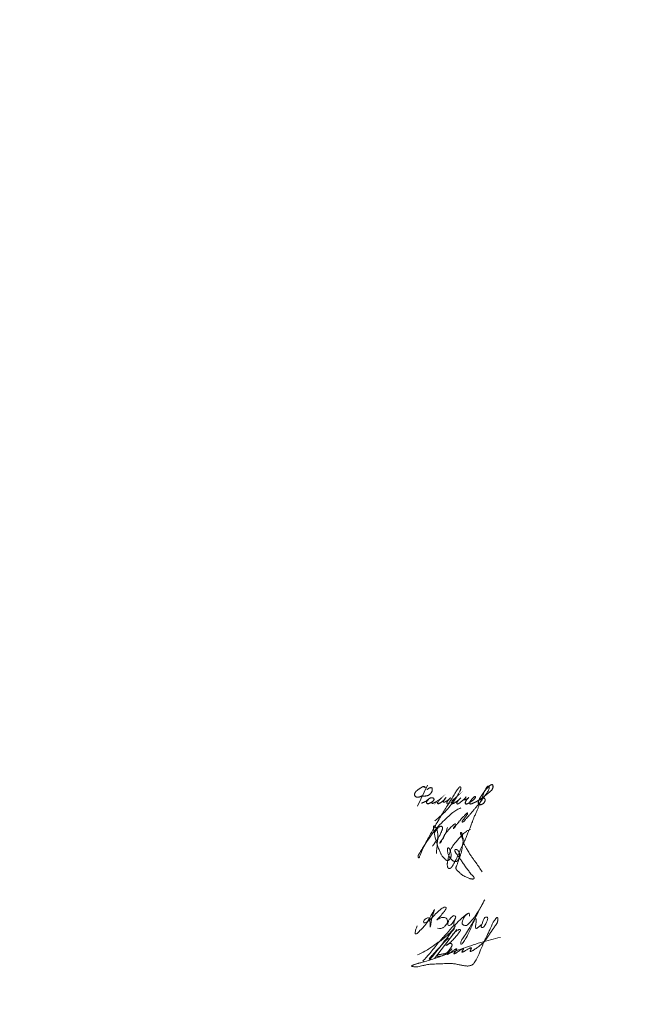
# Model space of a CAD drawing. Header units: millimetres. Extents: x 0 to 210, y 0 to 297.
# Drawn here: x 0 to 96.7, y 0 to 153 of the extents above; entities that cross this region are included whole.
import ezdxf

# ---------------------------------------------------------------- set-up
doc = ezdxf.new("R2010")
doc.units = ezdxf.units.MM
for name, pattern in [('K5LT32789', [0]), ('K5LT32790', [0]), ('K5LT32791', [0])]:
    doc.linetypes.add(name, pattern=pattern)
doc.layers.add('Системный слой', color=7, linetype='Continuous')

# ---------------------------------------------------------------- blocks, each defined once
blk = doc.blocks.new('U2')
at = {"layer": 'Системный слой', "color": 5, "linetype": 'K5LT32789', "lineweight": 18, "true_color": 0x0000ff}
for points in [[(67.9, 13.26), (67.73, 13.52), (67.46, 13.52), (67.21, 13.27), (66.92, 12.98), (66.69, 12.59), (66.6, 12.07), (66.75, 11.91), (67.03, 11.98), (67.2, 12.15), (67.4, 12.39), (67.68, 12.81), (67.98, 13.41), (67.68, 12.81), (67.57, 12.33), (67.57, 12.05), (67.64, 11.98), (67.77, 12.02), (68.36, 12.68), (68.99, 13.25), (69.31, 13.54), (69.66, 13.77), (69.82, 13.87), (69.94, 13.87), (70.01, 13.69), (70.01, 13.49), (70.01, 13.29), (70.01, 13.69), (69.94, 13.87), (69.82, 13.88), (69.31, 13.54), (68.85, 12.62), (68.85, 12.21), (69.04, 12.02), (69.3, 11.95), (69.57, 11.95), (69.79, 12.17), (70.07, 12.45), (70.95, 13.33), (73.09, 17.29), (70.95, 13.33), (70.19, 11.44), (69.61, 10.22), (69.09, 9.39), (68.74, 8.98), (68.64, 9.07), (68.64, 9.42), (68.88, 9.86), (69.33, 10.46), (70.05, 11.64), (70.77, 12.88), (70.93, 13.03), (71.04, 13.02), (71.08, 12.82), (71.02, 12.41), (70.97, 12.07), (70.9, 11.74), (70.97, 11.5), (71.11, 11.43), (71.3, 11.62), (71.65, 11.9), (71.97, 12.22), (71.77, 11.79), (71.87, 11.7), (72.01, 11.64), (72.17, 11.7), (72.37, 11.9), (72.91, 13.02), (72.84, 13.25), (72.64, 13.3), (72.38, 13.24), (72.21, 12.91), (72.08, 12.52), (71.97, 12.19)], [(61.86, 11.9), (61.7, 11.46), (61.55, 11.03), (61.5, 10.76), (61.61, 10.64), (61.77, 10.64), (61.93, 10.79), (62.36, 11.23), (63.43, 12.3), (64.96, 15.31), (64.04, 13.06), (63.88, 11.04), (63.88, 12.9), (63.69, 13.2), (63.25, 13.1), (62.94, 12.8), (62.84, 12.53), (62.94, 12.34), (63.22, 12.34), (63.88, 12.9), (64.78, 13.8), (65.41, 14.43), (66.11, 14.89), (66.42, 14.8), (66.34, 14.54), (66.16, 14.22), (65.57, 13.52), (65.07, 12.94), (64.74, 12.71), (65.4, 13.15), (65.93, 13.25), (66.27, 13.18), (66.5, 13), (66.61, 12.72), (66.61, 12.38), (66.4, 12.08), (66.19, 11.87), (65.87, 11.54), (65.51, 11.46), (65.01, 11.55)]]:
    blk.add_open_spline(points, degree=3, dxfattribs=at)
blk = doc.blocks.new('U3')
at = {"layer": 'Системный слой', "color": 5, "linetype": 'K5LT32790', "lineweight": 18, "true_color": 0x0000ff}
blk.add_open_spline([(64.87, 23.16), (64.9, 24.18), (65.15, 25.33), (65.03, 26.55), (64.97, 26.78), (64.91, 26.94), (64.84, 27.08), (64.76, 27.2), (64.69, 27.3), (64.62, 27.37), (64.58, 27.42), (64.55, 27.44), (64.53, 27.46), (64.52, 27.46), (64.51, 27.47), (64.5, 27.47), (64.49, 27.47), (64.49, 27.48), (64.48, 27.48), (64.47, 27.47), (64.47, 27.47), (64.46, 27.47), (64.46, 27.47), (64.46, 27.46), (64.45, 27.46), (64.45, 27.45), (64.44, 27.44), (64.44, 27.43), (64.43, 27.41), (64.43, 27.39), (64.42, 27.37), (64.42, 27.33), (64.41, 27.27), (64.41, 27.2), (64.41, 27.1), (64.41, 26.99), (64.43, 26.87), (64.44, 26.74), (64.48, 26.58), (64.53, 26.35), (64.59, 26.02), (64.69, 25.54), (64.85, 24.93), (65.08, 24.29), (65.31, 23.68), (65.53, 23.17), (65.75, 22.8), (65.95, 22.53), (66.13, 22.35), (66.27, 22.22), (66.36, 22.15), (66.43, 22.11), (66.47, 22.1), (66.52, 22.09), (66.56, 22.08), (66.6, 22.08), (66.65, 22.09), (66.69, 22.09), (66.73, 22.11), (66.76, 22.12), (66.79, 22.14), (66.82, 22.16), (66.85, 22.19), (66.88, 22.22), (66.92, 22.27), (66.97, 22.35), (67.02, 22.45), (67.08, 22.56), (67.11, 22.67), (67.13, 22.77), (67.14, 22.87), (67.14, 22.99), (67.13, 23.13), (67.09, 23.31), (67.04, 23.51), (66.98, 23.68), (66.93, 23.81), (66.88, 23.89), (66.84, 23.95), (66.8, 23.99), (66.77, 24.02), (66.74, 24.05), (66.72, 24.06), (66.71, 24.07), (66.7, 24.07), (66.69, 24.07), (66.68, 24.07), (66.68, 24.07), (66.67, 24.07), (66.67, 24.07), (66.66, 24.07), (66.65, 24.07), (66.65, 24.06), (66.64, 24.06), (66.64, 24.05), (66.63, 24.04), (66.62, 24.03), (66.61, 24.02), (66.6, 23.99), (66.59, 23.96), (66.58, 23.92), (66.57, 23.88), (66.56, 23.82), (66.56, 23.76), (66.56, 23.69), (66.58, 23.59), (66.6, 23.45), (66.63, 23.26), (66.68, 23.06), (66.76, 22.87), (66.85, 22.69), (66.96, 22.53), (67.08, 22.36), (67.22, 22.22), (67.36, 22.1), (67.47, 22.02), (67.57, 21.97), (67.66, 21.94), (67.73, 21.92), (67.8, 21.91), (67.86, 21.9), (67.91, 21.91), (67.95, 21.92), (67.99, 21.93), (68.02, 21.94), (68.05, 21.96), (68.09, 21.99), (68.13, 22.03), (68.17, 22.08), (68.22, 22.14), (68.28, 22.23), (68.33, 22.34), (68.38, 22.45), (68.42, 22.58), (68.44, 22.71), (68.45, 22.85), (68.45, 23), (68.43, 23.15), (68.4, 23.29), (68.36, 23.41), (68.31, 23.5), (68.27, 23.57), (68.23, 23.63), (68.18, 23.67), (68.14, 23.71), (68.09, 23.74), (68.04, 23.76), (67.99, 23.78), (67.94, 23.79), (67.91, 23.8), (67.88, 23.8), (67.85, 23.8), (67.83, 23.79), (67.8, 23.78), (67.78, 23.77), (67.76, 23.76), (67.75, 23.75), (67.73, 23.74), (67.72, 23.73), (67.72, 23.72), (67.71, 23.71), (67.71, 23.7), (67.7, 23.69), (67.7, 23.67), (67.7, 23.66), (67.7, 23.64), (67.71, 23.62), (67.71, 23.6), (67.72, 23.57), (67.74, 23.52), (67.77, 23.46), (67.81, 23.38), (67.87, 23.29), (67.94, 23.18), (68.04, 23.06), (68.19, 22.88), (68.38, 22.61), (68.63, 22.22), (68.93, 21.73), (69.31, 21.22), (69.7, 20.71), (70.02, 20.27), (70.24, 19.94), (70.43, 19.77), (70.55, 19.67), (70.62, 19.59), (70.66, 19.52), (70.69, 19.47), (70.71, 19.43), (70.72, 19.39), (70.72, 19.37), (70.72, 19.34), (70.72, 19.33), (70.72, 19.31), (70.72, 19.3), (70.71, 19.29), (70.7, 19.28), (70.7, 19.27), (70.69, 19.26), (70.67, 19.25), (70.66, 19.24), (70.64, 19.23), (70.61, 19.22), (70.58, 19.21), (70.55, 19.2), (70.5, 19.19), (70.45, 19.19), (70.39, 19.2), (70.31, 19.21), (70.19, 19.23), (70.02, 19.28), (69.76, 19.37), (69.45, 19.51), (69.12, 19.67), (68.87, 19.83), (68.66, 20), (68.48, 20.17), (68.28, 20.35), (68.1, 20.5), (67.99, 20.63), (67.94, 20.71), (67.92, 20.76), (67.91, 20.8), (67.9, 20.85), (67.89, 20.89), (67.89, 20.93), (67.9, 20.98), (67.91, 21.02), (67.92, 21.07), (67.95, 21.14), (67.99, 21.23), (68.05, 21.36), (68.13, 21.55), (68.21, 21.79), (68.3, 22.06), (68.41, 22.35), (68.53, 22.7), (68.68, 23.15), (68.8, 23.66), (68.88, 24.15), (68.93, 24.53), (68.98, 24.83), (69.03, 25.08), (69.04, 25.28), (69.02, 25.44), (68.99, 25.59), (68.94, 25.76), (68.9, 25.94), (68.87, 26.1), (68.83, 26.22), (68.81, 26.3), (68.79, 26.36), (68.77, 26.39), (68.76, 26.41), (68.75, 26.42), (68.74, 26.43), (68.73, 26.44), (68.73, 26.44), (68.72, 26.44), (68.71, 26.45), (68.7, 26.45), (68.7, 26.45), (68.69, 26.44), (68.68, 26.44), (68.67, 26.44), (68.67, 26.44), (68.66, 26.43), (68.65, 26.42), (68.64, 26.42), (68.63, 26.41), (68.63, 26.4), (68.62, 26.39), (68.61, 26.38), (68.61, 26.36), (68.61, 26.35), (68.61, 26.33), (68.61, 26.31), (68.61, 26.28), (68.62, 26.25), (68.63, 26.21), (68.65, 26.15), (68.68, 26.09), (68.72, 26), (68.77, 25.9), (68.81, 25.78), (68.85, 25.63), (68.91, 25.44), (68.99, 25.21), (69.07, 24.95), (69.14, 24.71), (69.22, 24.49), (69.31, 24.31), (69.43, 24.13), (69.56, 23.92), (69.72, 23.66), (69.91, 23.31), (70.17, 22.91), (70.46, 22.49), (70.75, 22.1), (71.26, 21.38), (71.66, 20.79), (71.97, 20.31)], degree=3, knots=[0, 0, 0, 0, 23.088924, 25.905784, 27.368497, 28.578535, 29.721875, 30.813961, 31.805183, 32.534012, 32.992903, 33.225793, 33.377047, 33.48833, 33.574551, 33.643805, 33.701224, 33.750367, 33.79387, 33.833355, 33.872141, 33.912355, 33.95659, 34.00557, 34.061357, 34.126468, 34.204109, 34.298549, 34.415744, 34.564555, 34.759459, 35.028229, 35.412864, 35.997175, 36.728139, 37.568941, 38.433825, 39.401332, 40.578431, 42.235398, 44.569602, 48.269133, 53.187712, 58.58434, 63.764044, 67.778676, 70.998143, 73.369834, 75.349816, 76.796874, 77.581324, 78.028914, 78.378087, 78.696803, 79.013489, 79.343373, 79.678587, 80.006824, 80.317932, 80.606471, 80.866035, 81.11641, 81.383983, 81.718354, 82.16781, 82.839361, 83.733235, 84.705422, 85.582724, 86.324391, 87.057116, 87.890757, 88.945341, 90.321141, 91.965571, 93.426367, 94.484215, 95.101021, 95.580997, 96.013141, 96.361093, 96.626002, 96.782739, 96.889142, 96.971138, 97.03813, 97.095272, 97.145901, 97.188561, 97.228747, 97.268915, 97.315311, 97.366861, 97.425655, 97.494454, 97.577142, 97.679623, 97.811915, 97.985663, 98.226797, 98.532587, 98.897786, 99.296036, 99.737821, 100.261724, 100.964229, 101.99978, 103.525411, 105.150667, 106.72453, 108.093532, 109.590313, 111.195302, 112.777483, 114.126394, 115.159714, 115.93325, 116.599105, 117.196687, 117.716186, 118.147278, 118.512091, 118.830828, 119.112084, 119.376147, 119.650254, 119.966184, 120.348472, 120.832611, 121.462575, 122.257884, 123.166317, 124.121896, 125.077441, 126.058759, 127.110722, 128.27138, 129.455541, 130.54928, 131.472222, 132.224076, 132.842804, 133.343527, 133.786162, 134.209733, 134.641953, 135.076751, 135.490934, 135.840567, 136.1162, 136.329021, 136.516582, 136.697073, 136.87991, 137.063295, 137.235465, 137.38613, 137.514261, 137.623548, 137.718445, 137.797689, 137.875651, 137.957944, 138.055516, 138.163779, 138.288043, 138.436309, 138.622516, 138.862075, 139.203128, 139.704326, 140.381097, 141.218915, 142.127317, 143.259517, 144.821141, 147.317764, 150.75711, 155.19517, 160.069171, 165.224464, 169.471142, 172.421411, 174.092925, 175.138298, 175.966748, 176.479558, 176.900272, 177.244752, 177.52135, 177.72293, 177.873709, 177.996322, 178.101436, 178.195314, 178.281517, 178.366118, 178.454913, 178.554755, 178.670049, 178.807074, 178.975201, 179.187234, 179.439473, 179.719727, 180.029511, 180.383269, 180.823448, 181.407111, 182.246837, 183.563618, 185.512414, 188.365901, 191.16936, 193.636194, 195.215931, 197.147086, 199.269225, 201.224518, 202.392176, 202.935446, 203.335749, 203.665039, 203.98044, 204.30527, 204.630666, 204.95421, 205.28424, 205.683122, 206.145312, 206.866804, 207.837862, 209.464316, 211.387339, 213.648133, 215.828171, 218.361631, 222.046321, 226.400789, 230.237614, 232.987127, 235.143069, 237.145235, 238.600123, 239.59432, 240.714469, 242.086859, 243.579513, 244.83703, 245.773068, 246.379449, 246.80954, 247.077534, 247.227517, 247.33398, 247.41847, 247.489521, 247.552012, 247.609222, 247.663606, 247.717168, 247.768592, 247.820784, 247.876677, 247.942191, 248.018083, 248.10247, 248.189421, 248.269471, 248.347072, 248.425637, 248.512886, 248.605679, 248.706816, 248.820413, 248.952282, 249.111489, 249.313956, 249.574155, 249.89782, 250.303709, 250.841791, 251.528272, 252.381244, 253.359593, 254.475963, 255.872687, 257.851092, 259.938273, 261.963603, 263.469883, 265.046448, 266.586695, 268.366913, 270.599666, 273.407082, 277.373027, 281.234201, 284.882343, 288.313023, 301, 301, 301, 301], dxfattribs=at)
blk = doc.blocks.new('U4')
at = {"layer": 'Системный слой', "color": 5, "linetype": 'K5LT32790', "lineweight": 18, "true_color": 0x0000ff}
for points, knots in [([(66.56, 27.21), (66.5, 26.84), (66.32, 26.37), (66.05, 25.8), (65.86, 25.5), (65.73, 25.26), (65.65, 25.1), (65.6, 25.01), (65.57, 24.96), (65.54, 24.92), (65.51, 24.89), (65.48, 24.85), (65.46, 24.82), (65.43, 24.8), (65.41, 24.78), (65.4, 24.77), (65.39, 24.76), (65.38, 24.76), (65.38, 24.75), (65.38, 24.75), (65.38, 24.75), (65.37, 24.75), (65.37, 24.75), (65.37, 24.75), (65.37, 24.75), (65.37, 24.75), (65.37, 24.76), (65.37, 24.76), (65.37, 24.76), (65.37, 24.76), (65.37, 24.77), (65.37, 24.77), (65.38, 24.78), (65.38, 24.79), (65.39, 24.81), (65.4, 24.83), (65.41, 24.86), (65.42, 24.89), (65.43, 24.92), (65.46, 24.96), (65.48, 25), (65.52, 25.06), (65.58, 25.12), (65.65, 25.23), (65.75, 25.38), (65.86, 25.57), (65.97, 25.76), (66.08, 25.96), (66.22, 26.18), (66.38, 26.41), (66.55, 26.62), (66.71, 26.8), (66.87, 26.99), (67.06, 27.21), (67.28, 27.43), (67.45, 27.6), (67.56, 27.68), (67.62, 27.72), (67.66, 27.74), (67.7, 27.75), (67.74, 27.77), (67.77, 27.77), (67.79, 27.77), (67.81, 27.77), (67.82, 27.77), (67.83, 27.77), (67.84, 27.77), (67.85, 27.76), (67.85, 27.76), (67.86, 27.75), (67.86, 27.75), (67.87, 27.74), (67.87, 27.74), (67.87, 27.73), (67.88, 27.72), (67.88, 27.7), (67.88, 27.68), (67.88, 27.66), (67.87, 27.62), (67.87, 27.58), (67.86, 27.53), (67.85, 27.48), (67.83, 27.43), (67.82, 27.39), (67.79, 27.35), (67.76, 27.3), (67.73, 27.26), (67.69, 27.21), (67.66, 27.18), (67.63, 27.15), (67.61, 27.13), (67.58, 27.11), (67.56, 27.09), (67.54, 27.07), (67.53, 27.06), (67.52, 27.06), (67.51, 27.05), (67.51, 27.05), (67.5, 27.05), (67.5, 27.05), (67.5, 27.05), (67.5, 27.05), (67.5, 27.05), (67.5, 27.05), (67.49, 27.05), (67.49, 27.05), (67.49, 27.06), (67.49, 27.06), (67.49, 27.06), (67.49, 27.06), (67.49, 27.07), (67.5, 27.07), (67.5, 27.07), (67.5, 27.08), (67.5, 27.09), (67.51, 27.1), (67.52, 27.12), (67.53, 27.14), (67.54, 27.16), (67.55, 27.18), (67.57, 27.2), (67.58, 27.23), (67.61, 27.27), (67.64, 27.32), (67.67, 27.39), (67.73, 27.45), (67.8, 27.52), (67.89, 27.6), (68.01, 27.7), (68.12, 27.82), (68.23, 27.95), (68.32, 28.07), (68.43, 28.19), (68.54, 28.32), (68.65, 28.47), (68.77, 28.62), (68.91, 28.77), (69.07, 28.91), (69.23, 29.06), (69.34, 29.18), (69.41, 29.26), (69.47, 29.32), (69.51, 29.37), (69.55, 29.41), (69.58, 29.44), (69.6, 29.46), (69.62, 29.47), (69.63, 29.48), (69.64, 29.48), (69.64, 29.48), (69.65, 29.49), (69.65, 29.49), (69.66, 29.49), (69.66, 29.48), (69.67, 29.48), (69.67, 29.48), (69.67, 29.48), (69.68, 29.48), (69.68, 29.47), (69.68, 29.47), (69.68, 29.46), (69.69, 29.46), (69.69, 29.45), (69.69, 29.43), (69.7, 29.42), (69.7, 29.4), (69.7, 29.38), (69.7, 29.36), (69.69, 29.33), (69.69, 29.31), (69.68, 29.29), (69.66, 29.26), (69.64, 29.23), (69.6, 29.18), (69.55, 29.11), (69.47, 29.01), (69.38, 28.89), (69.29, 28.76), (69.21, 28.62), (69.12, 28.52), (69.05, 28.43), (69, 28.36), (68.95, 28.3), (68.92, 28.27), (68.89, 28.24), (68.87, 28.21), (68.87, 28.2), (68.86, 28.18), (68.86, 28.17), (68.86, 28.15), (68.86, 28.14), (68.86, 28.12), (68.86, 28.11), (68.87, 28.1), (68.87, 28.09), (68.88, 28.08), (68.88, 28.07), (68.89, 28.07), (68.89, 28.06), (68.9, 28.06), (68.9, 28.06), (68.91, 28.06), (68.92, 28.06), (68.92, 28.06), (68.93, 28.06), (68.94, 28.06), (68.96, 28.06), (68.97, 28.07), (69, 28.08), (69.02, 28.09), (69.06, 28.11), (69.1, 28.14), (69.14, 28.17), (69.19, 28.21), (69.25, 28.27), (69.31, 28.35), (69.41, 28.48), (69.54, 28.66), (69.74, 28.88), (69.99, 29.14), (70.27, 29.46), (70.56, 29.82), (70.85, 30.18), (71.16, 30.52), (71.45, 30.86), (71.75, 31.23), (72.03, 31.64), (72.31, 32.04), (72.58, 32.4), (72.79, 32.71), (72.94, 32.94), (73.01, 33.1), (73.04, 33.21), (73.06, 33.3), (73.07, 33.36), (73.08, 33.41), (73.08, 33.45), (73.08, 33.49), (73.08, 33.52), (73.07, 33.55), (73.06, 33.57), (73.05, 33.59), (73.04, 33.61), (73.03, 33.62), (73.01, 33.64), (73, 33.65), (72.99, 33.66), (72.98, 33.66), (72.97, 33.67), (72.95, 33.67), (72.94, 33.67), (72.93, 33.67), (72.91, 33.67), (72.89, 33.66), (72.87, 33.66), (72.85, 33.65), (72.82, 33.63), (72.79, 33.61), (72.76, 33.58), (72.73, 33.55), (72.7, 33.51), (72.66, 33.47), (72.63, 33.4), (72.58, 33.32), (72.51, 33.19), (72.41, 33), (72.3, 32.75), (72.19, 32.46), (72.08, 32.17), (71.95, 31.85), (71.8, 31.51), (71.66, 31.14), (71.52, 30.74), (71.37, 30.33), (71.2, 29.88), (70.98, 29.4), (70.76, 28.93), (70.6, 28.52), (70.49, 28.24), (70.44, 28.08), (70.4, 27.97), (70.35, 27.84), (70.27, 27.61), (70.13, 27.27), (69.96, 26.84), (69.76, 26.35), (69.54, 25.76), (69.24, 25.1), (68.86, 24.34), (68.48, 23.51), (68.13, 22.67), (67.79, 21.95), (67.48, 21.48), (67.33, 21.17), (67.23, 21.03), (67.17, 20.97), (67.12, 20.93), (67.08, 20.91), (67.03, 20.88), (66.98, 20.86), (66.93, 20.85), (66.88, 20.84), (66.83, 20.84), (66.79, 20.84), (66.76, 20.85), (66.74, 20.86), (66.72, 20.86), (66.71, 20.87), (66.7, 20.88), (66.68, 20.89), (66.67, 20.9), (66.66, 20.92), (66.65, 20.94), (66.64, 20.97), (66.63, 21.01), (66.61, 21.08), (66.59, 21.16), (66.56, 21.27), (66.54, 21.39), (66.54, 21.5), (66.55, 21.62), (66.57, 21.76), (66.6, 21.94), (66.64, 22.18), (66.69, 22.49), (66.77, 22.84), (66.88, 23.16), (66.97, 23.43), (67.04, 23.64), (67.11, 23.83), (67.21, 24.03), (67.35, 24.26), (67.57, 24.56), (67.88, 24.97), (68.31, 25.45), (68.75, 25.93), (69.16, 26.34), (69.47, 26.59), (69.7, 26.73), (69.92, 26.82), (70.07, 26.87), (70.16, 26.9)], [0, 0, 0, 0, 9.050129, 12.27524, 15.459, 17.73484, 19.057413, 19.710841, 20.186256, 20.578255, 20.920156, 21.263228, 21.624829, 21.943402, 22.174143, 22.29629, 22.36276, 22.406894, 22.439057, 22.464194, 22.484922, 22.502166, 22.516262, 22.528133, 22.539447, 22.552242, 22.56817, 22.588053, 22.611987, 22.639741, 22.672744, 22.715192, 22.776687, 22.87041, 23.023044, 23.2152, 23.446308, 23.698853, 24.014406, 24.364067, 24.793807, 25.28352, 25.941626, 26.877925, 28.429965, 30.348657, 32.240773, 33.898399, 35.948367, 38.485583, 40.825304, 42.59187, 44.267244, 46.970047, 49.74801, 51.863744, 52.701471, 53.104911, 53.483029, 53.862972, 54.210178, 54.473163, 54.650607, 54.780151, 54.882015, 54.96597, 55.037892, 55.101774, 55.160577, 55.215489, 55.269733, 55.3265, 55.390437, 55.464507, 55.552848, 55.661752, 55.802045, 55.996896, 56.278982, 56.657771, 57.087852, 57.530059, 57.926999, 58.28654, 58.645161, 59.086887, 59.580412, 60.070145, 60.456808, 60.770321, 61.020502, 61.287434, 61.539711, 61.751465, 61.877288, 61.951174, 62.001019, 62.037083, 62.064047, 62.085222, 62.102691, 62.117816, 62.131035, 62.143011, 62.154708, 62.167188, 62.181333, 62.197688, 62.21651, 62.238222, 62.264236, 62.296726, 62.338711, 62.394112, 62.469848, 62.581386, 62.750144, 62.953234, 63.151975, 63.325302, 63.501424, 63.750698, 64.126703, 64.655732, 65.239268, 65.888652, 66.649933, 67.724768, 68.970934, 70.450533, 71.673771, 72.965674, 74.199734, 75.716608, 77.191491, 78.669398, 80.263602, 82.259995, 84.0227, 85.431088, 86.180031, 86.82002, 87.357354, 87.830339, 88.196682, 88.427814, 88.563885, 88.657509, 88.728451, 88.784957, 88.831759, 88.871976, 88.907862, 88.941164, 88.973333, 89.002363, 89.031139, 89.061129, 89.097204, 89.139544, 89.190239, 89.252182, 89.329582, 89.428874, 89.559889, 89.727893, 89.910432, 90.08993, 90.259821, 90.437176, 90.634512, 90.867411, 91.167757, 91.627014, 92.382088, 93.419966, 94.672454, 96.030915, 97.344377, 98.512333, 99.382533, 100.080146, 100.642761, 101.098523, 101.416568, 101.614452, 101.761411, 101.888131, 102.002041, 102.112642, 102.228685, 102.353162, 102.475542, 102.582798, 102.67162, 102.744553, 102.805473, 102.857643, 102.905538, 102.953137, 103.003348, 103.057077, 103.11538, 103.180499, 103.255316, 103.343787, 103.451799, 103.589159, 103.775473, 104.036879, 104.381072, 104.782032, 105.231565, 105.731185, 106.331113, 107.131661, 108.329516, 110.150194, 112.636877, 115.501671, 119.160964, 122.898631, 126.952961, 130.409086, 134.037174, 137.994275, 142.035946, 146.041027, 149.822245, 153.085433, 155.385996, 156.523495, 157.344961, 158.084473, 158.656408, 159.032405, 159.319553, 159.62593, 159.882585, 160.081757, 160.265654, 160.447561, 160.63144, 160.806021, 160.962993, 161.100471, 161.220792, 161.327559, 161.424857, 161.521276, 161.623153, 161.736504, 161.863212, 162.008568, 162.179889, 162.387514, 162.643846, 162.945007, 163.264358, 163.6135, 164.014772, 164.533206, 165.020618, 165.794064, 166.857794, 168.64401, 171.006738, 173.517367, 176.204619, 178.789913, 181.800729, 185.264053, 188.598832, 192.086757, 196.039981, 200.351441, 204.98312, 208.606796, 211.174086, 212.324149, 212.840152, 213.814159, 215.76165, 218.911517, 222.760316, 227.121283, 231.883071, 238.054257, 244.879079, 252.670992, 260.372327, 267.206768, 271.910472, 274.294825, 275.442431, 276.007431, 276.456493, 276.872537, 277.298483, 277.734538, 278.182349, 278.627236, 279.027811, 279.347916, 279.582846, 279.760539, 279.906542, 280.032941, 280.152577, 280.276179, 280.413989, 280.572354, 280.762102, 281.004984, 281.334701, 281.830666, 282.557033, 283.530703, 284.521091, 285.429966, 286.323075, 287.47734, 288.942216, 290.783007, 293.428229, 296.57457, 299.586331, 301.717918, 303.359613, 305.016414, 306.799751, 308.827327, 311.560281, 315.955926, 321.284596, 327.290578, 331.929165, 335.294372, 337.07654, 338.608554, 341, 341, 341, 341]), ([(64.6, 28.27), (65.35, 28.8), (66.3, 29.69), (67.33, 31.01), (67.96, 31.83), (68.33, 32.54), (68.57, 32.96), (68.65, 33.18), (68.67, 33.3), (68.68, 33.37), (68.68, 33.41), (68.68, 33.44), (68.67, 33.46), (68.67, 33.47), (68.66, 33.49), (68.65, 33.5), (68.64, 33.51), (68.63, 33.52), (68.62, 33.53), (68.61, 33.53), (68.59, 33.54), (68.57, 33.55), (68.55, 33.55), (68.54, 33.55), (68.52, 33.55), (68.51, 33.55), (68.49, 33.55), (68.48, 33.54), (68.46, 33.53), (68.45, 33.52), (68.43, 33.51), (68.41, 33.48), (68.37, 33.45), (68.32, 33.38), (68.22, 33.27), (68.07, 33.06), (67.86, 32.73), (67.57, 32.23), (67.12, 31.53), (66.42, 30.43), (65.49, 28.9), (64.47, 27.15), (63.62, 25.61), (63.06, 24.56), (62.75, 23.94), (62.58, 23.57), (62.47, 23.29), (62.37, 23.04), (62.29, 22.82), (62.23, 22.66), (62.19, 22.56), (62.17, 22.52), (62.16, 22.5), (62.15, 22.49), (62.14, 22.48), (62.14, 22.48), (62.13, 22.47), (62.13, 22.47), (62.12, 22.47), (62.12, 22.47), (62.12, 22.47), (62.11, 22.47), (62.11, 22.47), (62.11, 22.47), (62.1, 22.47), (62.1, 22.48), (62.1, 22.48), (62.09, 22.48), (62.09, 22.49), (62.08, 22.5), (62.07, 22.51), (62.06, 22.52), (62.05, 22.55), (62.04, 22.58), (62.02, 22.62), (62.02, 22.66), (62.01, 22.7), (62.01, 22.75), (62.02, 22.8), (62.03, 22.85), (62.04, 22.9), (62.07, 22.96), (62.11, 23.03), (62.18, 23.14), (62.3, 23.35), (62.55, 23.75), (63.01, 24.48), (63.69, 25.51), (64.54, 26.75), (65.55, 27.84), (66.52, 28.77), (67.32, 29.49), (68.02, 29.97), (68.45, 30.17), (68.66, 30.27)], [0, 0, 0, 0, 8.550609, 12.054989, 15.548009, 18.191121, 19.498995, 20.058209, 20.381615, 20.589671, 20.716665, 20.79368, 20.851701, 20.900722, 20.944653, 20.985245, 21.025642, 21.06834, 21.115939, 21.168338, 21.224707, 21.283052, 21.340576, 21.394663, 21.443781, 21.488289, 21.53119, 21.575808, 21.625508, 21.683081, 21.754287, 21.848548, 21.98875, 22.223415, 22.641351, 23.38396, 24.591455, 26.333193, 28.725175, 32.394143, 38.444137, 45.386804, 51.336644, 54.759282, 56.550214, 57.736198, 58.581068, 59.410817, 60.190375, 60.748602, 61.044545, 61.139793, 61.19713, 61.237089, 61.267135, 61.290713, 61.309862, 61.325937, 61.339917, 61.352551, 61.36445, 61.376142, 61.388111, 61.400062, 61.412022, 61.424542, 61.439066, 61.45699, 61.479741, 61.509795, 61.550475, 61.607942, 61.688058, 61.795635, 61.922219, 62.059168, 62.198495, 62.342871, 62.495112, 62.658157, 62.830855, 63.02153, 63.245709, 63.594568, 64.237865, 65.516344, 67.957442, 72.253573, 76.989753, 81.977365, 86.090995, 89.562811, 91.905588, 94, 94, 94, 94]), ([(64.58, 26.45), (64.73, 26.69), (64.91, 26.99), (65.2, 27.24), (65.3, 27.32), (65.39, 27.36), (65.45, 27.39), (65.5, 27.4), (65.54, 27.41), (65.57, 27.41), (65.6, 27.41), (65.62, 27.4), (65.65, 27.39), (65.67, 27.38), (65.7, 27.37), (65.72, 27.35), (65.74, 27.33), (65.76, 27.31), (65.77, 27.29), (65.79, 27.27), (65.79, 27.25), (65.8, 27.22), (65.81, 27.19), (65.81, 27.15), (65.81, 27.11), (65.8, 27.05), (65.79, 26.97), (65.76, 26.86), (65.71, 26.71), (65.61, 26.49), (65.46, 26.16), (65.25, 25.75), (64.99, 25.35), (64.74, 25), (64.5, 24.66), (64.34, 24.44), (64.25, 24.31)], [0, 0, 0, 0, 6.031327, 7.224988, 8.103691, 8.779791, 9.271523, 9.620615, 9.879085, 10.092232, 10.278511, 10.453749, 10.630111, 10.818394, 11.017829, 11.223201, 11.427374, 11.623322, 11.806227, 11.978077, 12.150954, 12.337468, 12.550087, 12.799771, 13.111892, 13.519386, 14.078895, 14.842107, 15.895849, 17.445078, 19.990893, 23.601088, 27.190299, 30.147219, 32.759048, 36, 36, 36, 36])]:
    blk.add_open_spline(points, degree=3, knots=knots, dxfattribs=at)
blk = doc.blocks.new('U5')
at = {"layer": 'Системный слой', "color": 5, "linetype": 'K5LT32790', "lineweight": 18, "true_color": 0x0000ff}
blk.add_line((68.01, 11.35), (64.57, 6.84), dxfattribs=at)
for points, knots in [([(67.36, 10.5), (67.51, 10.69), (67.73, 10.94), (68.05, 11.16), (68.2, 11.25), (68.31, 11.32), (68.37, 11.34), (68.41, 11.35), (68.44, 11.35), (68.46, 11.35), (68.48, 11.35), (68.5, 11.35), (68.52, 11.34), (68.54, 11.33), (68.56, 11.32), (68.57, 11.31), (68.58, 11.3), (68.59, 11.29), (68.6, 11.28), (68.6, 11.27), (68.6, 11.26), (68.61, 11.25), (68.61, 11.24), (68.61, 11.22), (68.61, 11.21), (68.6, 11.19), (68.59, 11.17), (68.58, 11.15), (68.57, 11.12), (68.54, 11.08), (68.5, 11.03), (68.44, 10.96), (68.37, 10.86), (68.28, 10.74), (68.18, 10.6), (68.06, 10.42), (67.88, 10.21), (67.67, 9.99), (67.45, 9.76), (67.28, 9.58), (67.13, 9.43), (67.03, 9.32), (66.94, 9.23), (66.87, 9.16), (66.81, 9.12), (66.75, 9.08), (66.69, 9.04), (66.62, 9), (66.55, 8.95), (66.48, 8.92), (66.44, 8.9), (66.41, 8.88), (66.39, 8.87), (66.38, 8.87), (66.37, 8.86), (66.37, 8.86), (66.36, 8.86), (66.36, 8.86), (66.36, 8.86), (66.35, 8.86), (66.35, 8.86), (66.35, 8.86), (66.35, 8.86), (66.35, 8.86), (66.35, 8.86), (66.35, 8.86), (66.35, 8.86), (66.35, 8.86), (66.36, 8.86), (66.36, 8.87), (66.36, 8.87), (66.36, 8.87), (66.37, 8.87), (66.37, 8.88), (66.38, 8.88), (66.39, 8.89), (66.4, 8.9), (66.42, 8.91), (66.45, 8.93), (66.5, 8.96), (66.56, 9), (66.63, 9.04), (66.7, 9.08), (66.78, 9.12), (66.86, 9.14), (66.94, 9.15), (67.01, 9.16), (67.07, 9.16), (67.11, 9.16), (67.15, 9.15), (67.17, 9.14), (67.19, 9.13), (67.21, 9.12), (67.22, 9.11), (67.24, 9.1), (67.25, 9.09), (67.26, 9.07), (67.27, 9.05), (67.28, 9.02), (67.28, 8.99), (67.29, 8.96), (67.29, 8.92), (67.29, 8.88), (67.28, 8.84), (67.27, 8.8), (67.25, 8.75), (67.22, 8.69), (67.17, 8.6), (67.09, 8.49), (66.98, 8.32), (66.83, 8.1), (66.65, 7.86), (66.47, 7.67), (66.3, 7.53), (66.15, 7.44), (65.99, 7.36), (65.8, 7.29), (65.61, 7.22), (65.45, 7.15), (65.33, 7.13), (65.27, 7.12), (65.22, 7.12), (65.19, 7.13), (65.15, 7.14), (65.11, 7.15), (65.07, 7.17), (65.04, 7.19), (65.01, 7.2), (64.99, 7.22), (64.98, 7.23), (64.96, 7.24), (64.95, 7.25), (64.94, 7.27), (64.93, 7.28), (64.93, 7.29), (64.93, 7.3), (64.93, 7.31), (64.93, 7.31), (64.94, 7.32), (64.95, 7.33), (64.96, 7.34), (64.98, 7.35), (65.01, 7.36), (65.04, 7.37), (65.08, 7.38), (65.14, 7.39), (65.21, 7.41), (65.31, 7.42), (65.44, 7.45), (65.63, 7.48), (65.89, 7.53), (66.18, 7.61), (66.45, 7.71), (66.68, 7.82), (66.84, 7.93), (66.97, 8.02), (67.06, 8.1), (67.12, 8.16), (67.17, 8.21), (67.2, 8.24), (67.22, 8.26), (67.23, 8.28), (67.25, 8.29), (67.25, 8.3), (67.26, 8.31), (67.26, 8.31), (67.27, 8.32), (67.27, 8.32), (67.27, 8.32), (67.27, 8.33), (67.27, 8.33), (67.27, 8.33), (67.27, 8.33), (67.27, 8.33), (67.27, 8.33), (67.27, 8.33), (67.26, 8.33), (67.26, 8.32), (67.26, 8.32), (67.25, 8.31), (67.24, 8.31), (67.23, 8.3), (67.22, 8.28), (67.2, 8.27), (67.18, 8.24), (67.15, 8.21), (67.11, 8.17), (67.05, 8.1), (66.96, 8), (66.85, 7.88), (66.74, 7.76), (66.67, 7.66), (66.62, 7.6), (66.6, 7.56), (66.58, 7.54), (66.57, 7.52), (66.57, 7.5), (66.56, 7.49), (66.56, 7.49), (66.56, 7.48), (66.56, 7.47), (66.56, 7.47), (66.57, 7.47), (66.58, 7.47), (66.58, 7.47), (66.6, 7.47), (66.61, 7.47), (66.63, 7.48), (66.65, 7.49), (66.68, 7.51), (66.72, 7.53), (66.78, 7.56), (66.85, 7.61), (66.95, 7.67), (67.11, 7.78), (67.31, 7.92), (67.52, 8.07), (67.7, 8.18), (67.82, 8.26), (67.89, 8.3), (67.94, 8.32), (67.97, 8.33), (67.99, 8.34), (68.01, 8.35), (68.03, 8.35), (68.04, 8.35), (68.04, 8.35), (68.05, 8.34), (68.05, 8.34), (68.05, 8.33), (68.05, 8.32), (68.05, 8.31), (68.05, 8.3), (68.04, 8.29), (68.03, 8.27), (68.02, 8.25), (68.01, 8.22), (67.98, 8.18), (67.95, 8.13), (67.9, 8.06), (67.83, 7.96), (67.75, 7.85), (67.68, 7.75), (67.64, 7.69), (67.61, 7.64), (67.6, 7.62), (67.59, 7.6), (67.58, 7.58), (67.58, 7.57), (67.58, 7.56), (67.58, 7.56), (67.58, 7.55), (67.58, 7.55), (67.59, 7.54), (67.6, 7.54), (67.6, 7.54), (67.62, 7.54), (67.63, 7.54), (67.65, 7.55), (67.68, 7.56), (67.71, 7.58), (67.75, 7.6), (67.8, 7.63), (67.88, 7.67), (67.98, 7.74), (68.13, 7.84), (68.34, 7.98), (68.56, 8.13), (68.74, 8.24), (68.86, 8.32), (68.93, 8.35), (68.98, 8.38), (69.01, 8.39), (69.04, 8.4), (69.06, 8.4), (69.07, 8.4), (69.08, 8.4), (69.09, 8.39), (69.09, 8.39), (69.1, 8.38), (69.1, 8.37), (69.1, 8.36), (69.09, 8.35), (69.09, 8.33), (69.08, 8.32), (69.08, 8.3), (69.06, 8.27), (69.04, 8.24), (69.01, 8.18), (68.97, 8.11), (68.92, 8.04), (68.89, 7.97), (68.86, 7.92), (68.85, 7.89), (68.84, 7.87), (68.84, 7.86), (68.83, 7.85), (68.83, 7.84), (68.83, 7.83), (68.83, 7.83), (68.84, 7.82), (68.84, 7.81), (68.85, 7.81), (68.86, 7.8), (68.87, 7.8), (68.89, 7.8), (68.91, 7.81), (68.94, 7.82), (68.97, 7.83), (69.01, 7.85), (69.07, 7.87), (69.14, 7.91), (69.25, 7.97), (69.41, 8.06), (69.61, 8.19), (69.83, 8.31), (69.99, 8.4), (70.1, 8.45), (70.16, 8.48), (70.2, 8.49), (70.23, 8.5), (70.25, 8.5), (70.27, 8.5), (70.28, 8.5), (70.29, 8.49), (70.3, 8.49), (70.3, 8.48), (70.3, 8.47), (70.3, 8.45), (70.3, 8.44), (70.3, 8.43), (70.3, 8.42), (70.29, 8.4), (70.28, 8.38), (70.27, 8.34), (70.25, 8.3), (70.21, 8.23), (70.18, 8.16), (70.15, 8.11), (70.13, 8.06), (70.12, 8.04), (70.12, 8.02), (70.11, 8), (70.11, 7.99), (70.11, 7.98), (70.12, 7.97), (70.12, 7.96), (70.12, 7.95), (70.13, 7.94), (70.14, 7.94), (70.15, 7.94), (70.16, 7.93), (70.17, 7.93), (70.19, 7.93), (70.21, 7.94), (70.23, 7.94), (70.27, 7.95), (70.31, 7.97), (70.36, 7.99), (70.42, 8.02), (70.51, 8.07), (70.63, 8.14), (70.81, 8.25), (71.04, 8.4), (71.31, 8.59), (71.56, 8.78), (71.78, 8.96), (71.99, 9.14), (72.18, 9.33), (72.38, 9.54), (72.59, 9.81), (72.81, 10.14), (73.07, 10.54), (73.38, 11), (73.71, 11.49), (74.02, 11.91), (74.24, 12.21), (74.33, 12.41), (74.37, 12.54), (74.39, 12.65), (74.41, 12.77), (74.42, 12.88), (74.42, 12.98), (74.41, 13.05), (74.41, 13.11), (74.4, 13.14), (74.39, 13.17), (74.38, 13.18), (74.38, 13.2), (74.37, 13.21), (74.36, 13.21), (74.36, 13.22), (74.35, 13.22), (74.34, 13.23), (74.34, 13.23), (74.33, 13.23), (74.32, 13.23), (74.31, 13.23), (74.3, 13.23), (74.29, 13.22), (74.28, 13.21), (74.27, 13.21), (74.25, 13.19), (74.23, 13.18), (74.2, 13.15), (74.17, 13.12), (74.12, 13.06), (74.06, 12.98), (73.98, 12.87), (73.87, 12.72), (73.76, 12.55), (73.65, 12.36), (73.53, 12.13), (73.39, 11.83), (73.2, 11.38), (72.88, 10.7), (72.41, 9.71), (71.87, 8.52), (71.44, 7.36), (71.04, 6.59), (70.77, 6.18), (70.62, 6.01), (70.51, 5.91), (70.41, 5.84), (70.3, 5.78), (70.17, 5.73), (70.02, 5.69), (69.85, 5.66), (69.64, 5.65), (69.37, 5.67), (69, 5.72), (68.52, 5.82), (67.97, 5.95), (67.4, 6.04), (66.77, 6.06), (66, 6.03), (65.08, 5.98), (64.13, 5.95), (63.35, 5.87), (62.79, 5.72), (62.36, 5.61), (62, 5.55), (61.7, 5.53), (61.47, 5.54), (61.29, 5.56), (61.15, 5.57), (61.08, 5.59), (61.04, 5.6), (61.02, 5.6), (61, 5.61), (60.99, 5.62), (60.99, 5.62), (60.98, 5.62), (60.98, 5.63), (60.98, 5.63), (60.97, 5.64), (60.97, 5.64), (60.97, 5.64), (60.97, 5.64), (60.97, 5.65), (60.97, 5.65), (60.97, 5.66), (60.98, 5.66), (60.98, 5.67), (60.99, 5.67), (60.99, 5.68), (61, 5.69), (61.01, 5.7), (61.03, 5.71), (61.05, 5.72), (61.09, 5.74), (61.13, 5.76), (61.2, 5.79), (61.31, 5.83), (61.44, 5.88), (61.58, 5.94), (61.74, 5.99), (61.91, 6.04), (62.08, 6.09), (62.3, 6.14), (62.63, 6.23), (63.24, 6.4), (64.34, 6.74), (66.2, 7.38), (68.74, 8.31), (71.71, 9.36), (73.79, 9.89), (74.82, 10.12)], [0, 0, 0, 0, 6.158308, 7.924944, 9.397219, 10.421772, 10.878244, 11.151197, 11.36381, 11.548551, 11.718723, 11.877713, 12.036027, 12.196544, 12.358164, 12.506286, 12.632493, 12.736928, 12.819521, 12.898812, 12.980771, 13.07523, 13.173556, 13.279268, 13.396608, 13.531064, 13.690326, 13.886288, 14.140321, 14.494376, 15.023758, 15.795804, 16.773927, 17.9322, 19.328256, 21.031002, 23.191239, 26.01508, 28.508359, 30.764949, 32.158381, 33.57364, 34.542076, 35.296285, 35.858711, 36.382363, 36.930279, 37.613953, 38.340853, 38.974758, 39.36394, 39.584276, 39.729431, 39.831741, 39.905683, 39.959643, 39.999056, 40.02768, 40.048222, 40.062694, 40.072775, 40.079767, 40.084961, 40.089793, 40.09578, 40.104088, 40.115492, 40.13093, 40.149822, 40.171984, 40.197656, 40.229358, 40.269864, 40.322352, 40.391158, 40.483151, 40.610685, 40.79026, 41.065436, 41.512004, 42.088709, 42.770629, 43.467951, 44.184491, 44.869892, 45.483626, 46.046275, 46.524145, 46.915912, 47.196275, 47.40917, 47.586207, 47.738846, 47.877531, 48.013016, 48.157728, 48.31924, 48.502929, 48.715108, 48.96183, 49.243774, 49.540729, 49.8478, 50.172102, 50.537958, 50.965281, 51.494288, 52.20384, 53.298857, 54.917421, 57.240739, 59.738769, 62.02238, 63.698303, 65.037791, 66.331625, 68.02956, 69.84719, 71.368716, 72.206354, 72.649589, 72.981788, 73.276043, 73.570472, 73.929446, 74.299002, 74.63126, 74.848184, 75.010867, 75.161965, 75.335461, 75.49506, 75.620009, 75.719661, 75.802316, 75.875542, 75.946386, 76.021533, 76.107513, 76.21105, 76.339562, 76.501776, 76.708489, 76.973585, 77.315523, 77.75974, 78.342864, 79.120835, 80.18625, 81.706721, 83.852292, 86.465219, 88.951659, 90.978666, 92.487594, 93.76585, 94.760654, 95.480574, 95.959313, 96.294546, 96.536659, 96.714464, 96.846112, 96.943809, 97.01613, 97.069288, 97.107887, 97.1354, 97.154486, 97.167231, 97.175363, 97.180572, 97.184743, 97.189776, 97.197329, 97.209122, 97.228653, 97.258997, 97.303617, 97.365208, 97.448469, 97.559514, 97.706462, 97.900415, 98.157187, 98.500801, 98.971779, 99.653407, 100.680484, 102.16221, 103.578184, 104.648543, 105.155236, 105.478521, 105.704428, 105.867108, 105.985778, 106.07285, 106.137041, 106.188892, 106.233202, 106.275598, 106.31862, 106.370033, 106.436882, 106.52608, 106.645289, 106.803787, 107.01342, 107.289946, 107.655243, 108.141506, 108.800592, 109.730549, 111.109505, 113.317286, 115.629589, 117.547768, 118.521059, 119.084698, 119.470627, 119.745056, 119.943042, 120.086716, 120.191551, 120.26935, 120.330025, 120.382672, 120.435962, 120.498121, 120.565387, 120.641314, 120.728412, 120.840736, 120.985691, 121.174077, 121.421722, 121.753873, 122.217132, 122.901613, 123.981872, 125.172225, 126.200607, 126.79256, 127.136357, 127.367267, 127.532062, 127.652773, 127.742537, 127.810135, 127.865237, 127.915133, 127.96426, 128.015006, 128.071903, 128.142719, 128.234954, 128.356669, 128.517397, 128.729164, 129.007855, 129.375448, 129.864201, 130.525978, 131.458654, 132.841604, 135.051627, 137.371779, 139.298243, 140.282632, 140.852634, 141.243893, 141.523176, 141.725905, 141.87456, 141.985024, 142.069602, 142.138778, 142.20217, 142.268885, 142.347585, 142.446693, 142.552857, 142.668386, 142.796019, 142.962407, 143.184377, 143.493216, 143.947083, 144.660187, 145.445963, 146.126993, 146.522898, 146.755674, 146.914043, 147.029277, 147.105459, 147.165051, 147.224298, 147.295401, 147.367417, 147.434207, 147.504148, 147.585142, 147.684943, 147.81179, 147.975245, 148.18721, 148.463335, 148.825333, 149.305406, 149.95641, 150.882496, 152.258218, 154.475246, 156.620318, 158.321251, 159.038433, 159.502054, 159.828856, 160.066775, 160.243468, 160.37743, 160.482373, 160.569441, 160.648431, 160.728415, 160.81803, 160.908084, 160.998756, 161.091733, 161.206325, 161.353931, 161.549093, 161.818906, 162.212882, 162.829199, 163.508952, 164.099592, 164.445709, 164.650604, 164.788255, 164.903661, 165.007576, 165.109001, 165.194462, 165.26938, 165.338661, 165.406872, 165.478408, 165.557687, 165.64939, 165.758763, 165.891992, 166.05668, 166.262506, 166.522189, 166.853055, 167.279787, 167.839914, 168.596742, 169.679428, 171.288032, 173.772391, 176.439711, 179.127961, 181.338538, 183.565781, 185.724368, 187.964675, 190.532192, 193.913297, 197.664225, 202.240399, 207.365977, 211.891604, 214.950288, 216.260728, 217.307529, 218.226173, 219.136534, 220.048062, 220.900546, 221.546871, 221.9542, 222.219116, 222.412338, 222.560372, 222.677648, 222.773298, 222.853632, 222.923292, 222.978973, 223.025473, 223.071419, 223.126411, 223.191335, 223.263092, 223.344759, 223.440037, 223.553558, 223.691355, 223.86161, 224.075985, 224.352298, 224.720891, 225.244768, 226.022651, 227.234024, 228.694978, 230.400721, 232.151975, 234.169342, 236.596891, 240.264912, 245.911745, 254.96485, 266.835794, 277.658947, 284.885559, 287.882731, 289.514301, 290.547995, 291.464177, 292.424746, 293.549213, 294.775006, 296.163908, 297.809999, 299.883699, 302.703567, 306.933828, 311.679125, 316.501759, 320.996631, 326.836537, 335.266963, 343.465594, 349.957026, 354.09066, 357.579706, 360.721275, 362.932241, 364.823848, 366.400364, 367.448979, 368.024725, 368.279323, 368.440012, 368.5553, 368.642037, 368.709291, 368.762747, 368.806287, 368.842721, 368.874182, 368.900514, 368.926113, 368.952467, 368.982922, 369.016093, 369.053534, 369.097024, 369.148696, 369.211201, 369.287947, 369.383467, 369.504023, 369.658723, 369.861852, 370.138802, 370.52869, 371.119523, 372.038078, 373.203074, 374.521743, 375.833878, 377.215726, 378.767848, 380.290034, 382.688597, 387.074598, 395.697937, 410.437499, 434.93092, 461.366967, 487, 487, 487, 487]), ([(61.92, 7.4), (62.53, 7.66), (63.35, 8.08), (64.27, 8.74), (64.79, 9.11), (65.29, 9.44), (65.83, 9.8), (66.4, 10.28), (66.95, 10.79), (67.35, 11.22), (67.58, 11.52), (67.67, 11.68), (67.72, 11.76), (67.74, 11.8), (67.75, 11.83), (67.76, 11.85), (67.76, 11.86), (67.76, 11.88), (67.75, 11.89), (67.75, 11.9), (67.75, 11.9), (67.74, 11.91), (67.74, 11.92), (67.73, 11.93), (67.72, 11.94), (67.71, 11.94), (67.7, 11.95), (67.69, 11.95), (67.68, 11.96), (67.67, 11.96), (67.66, 11.96), (67.65, 11.96), (67.64, 11.96), (67.62, 11.95), (67.61, 11.95), (67.59, 11.94), (67.56, 11.92), (67.52, 11.9), (67.47, 11.86), (67.41, 11.81), (67.32, 11.72), (67.21, 11.6), (67.06, 11.42), (66.87, 11.18), (66.58, 10.86), (66.2, 10.45), (65.7, 9.9), (65.12, 9.22), (64.48, 8.45), (63.91, 7.71), (63.4, 7.13), (63.03, 6.74), (62.83, 6.5), (62.74, 6.41)], [0, 0, 0, 0, 6.997069, 9.684036, 11.958352, 13.801956, 16.01059, 18.791875, 21.670898, 23.899271, 25.047829, 25.598015, 25.892727, 26.052221, 26.139763, 26.200238, 26.24818, 26.289354, 26.326598, 26.358724, 26.389054, 26.419587, 26.454991, 26.494445, 26.537325, 26.581963, 26.625959, 26.666366, 26.702295, 26.736616, 26.772293, 26.811665, 26.854853, 26.903993, 26.962474, 27.036776, 27.136139, 27.279193, 27.487047, 27.788774, 28.205883, 28.811868, 29.540442, 30.580231, 32.089095, 34.083011, 36.578424, 39.886091, 43.512937, 47.235171, 49.742529, 51.659752, 53, 53, 53, 53]), ([(66.73, 9.99), (66.3, 9.63), (65.76, 9.01), (65.07, 8.27), (64.64, 7.8), (64.33, 7.44), (64.08, 7.19), (63.93, 7.03), (63.84, 6.92), (63.79, 6.85), (63.77, 6.8), (63.76, 6.77), (63.75, 6.75), (63.75, 6.74), (63.75, 6.73), (63.75, 6.72), (63.76, 6.71), (63.76, 6.7), (63.76, 6.69), (63.77, 6.69), (63.78, 6.68), (63.78, 6.67), (63.79, 6.66), (63.8, 6.66), (63.8, 6.66), (63.81, 6.65), (63.81, 6.65), (63.82, 6.65), (63.82, 6.65), (63.83, 6.65), (63.84, 6.65), (63.84, 6.66), (63.85, 6.66), (63.86, 6.67), (63.87, 6.67), (63.88, 6.68), (63.89, 6.7), (63.9, 6.72), (63.92, 6.75), (63.95, 6.79), (63.98, 6.84), (64.01, 6.9), (64.05, 6.95), (64.09, 7), (64.15, 7.07), (64.24, 7.15), (64.35, 7.28), (64.5, 7.46), (64.7, 7.71), (64.98, 8.07), (65.4, 8.59), (66.3, 9.77), (67.07, 10.78), (67.67, 11.52)], [0, 0, 0, 0, 8.178432, 12.15831, 15.070494, 17.531291, 19.273091, 20.178709, 20.817045, 21.283464, 21.53398, 21.648694, 21.722599, 21.78122, 21.832226, 21.879091, 21.922147, 21.96438, 22.009673, 22.061502, 22.117512, 22.171651, 22.219212, 22.258261, 22.286197, 22.310683, 22.335173, 22.364818, 22.395245, 22.426071, 22.458431, 22.49359, 22.533039, 22.578657, 22.632971, 22.699648, 22.784579, 22.898948, 23.06169, 23.316251, 23.620656, 23.948896, 24.25354, 24.580173, 24.971844, 25.549963, 26.340789, 27.51106, 29.012071, 31.099326, 34.219642, 38.953672, 53, 53, 53, 53])]:
    blk.add_open_spline(points, degree=3, knots=knots, dxfattribs=at)
blk = doc.blocks.new('U6')
at = {"layer": 'Системный слой', "color": 7, "linetype": 'K5LT32791', "lineweight": 18}
blk.add_line((61.89, 30.54), (63.49, 33.83), dxfattribs=at)
at = {"layer": 'Системный слой', "color": 7, "linetype": 'K5LT32791', "const_width": 0.18}
for points in [[(64.18, 31.2), (64.13, 31.13), (64.12, 31.1), (64.12, 31.07), (64.13, 31.03), (64.16, 31.01), (64.2, 30.99), (64.26, 30.98), (64.34, 31), (64.48, 31.06), (64.68, 31.15), (64.95, 31.31), (65.21, 31.46), (65.44, 31.64), (65.15, 31.34), (65.07, 31.19), (65.04, 31.06), (65.04, 30.99), (65.09, 30.94), (65.16, 30.91), (65.27, 30.95), (65.47, 31.05), (65.71, 31.21), (65.91, 31.39), (66.03, 31.51), (66.23, 31.73), (66.37, 31.93), (66.16, 31.62), (66.01, 31.43), (65.95, 31.33), (65.93, 31.27), (65.93, 31.22), (65.94, 31.18), (65.97, 31.16), (66.02, 31.15), (66.1, 31.16), (66.22, 31.21), (66.61, 31.43), (66.84, 31.63), (67.02, 31.8), (67.09, 31.87), (66.74, 31.51), (66.59, 31.32), (66.53, 31.22), (66.5, 31.15), (66.48, 31.05), (66.49, 30.97), (66.53, 30.93), (66.58, 30.9), (66.63, 30.9), (66.68, 30.91), (66.8, 30.96), (66.95, 31.08), (67.14, 31.22), (67.39, 31.45), (67.72, 31.75), (67.77, 31.79), (67.42, 31.45), (67.29, 31.27), (67.25, 31.18), (67.23, 31.1), (67.23, 31.02), (67.26, 30.95), (67.31, 30.91), (67.39, 30.92), (67.54, 30.97), (67.68, 31.05), (67.91, 31.2), (68.09, 31.32), (68.27, 31.47), (68.67, 31.87), (68.27, 31.46), (68.11, 31.23), (68.05, 31.1), (68.03, 31.02), (68.04, 30.97), (68.05, 30.92), (68.08, 30.89), (68.13, 30.88), (68.2, 30.89), (68.3, 30.93), (68.52, 31.08), (69.09, 31.55), (69.52, 32.01), (69.23, 31.68), (69.19, 31.62), (69.18, 31.58), (69.2, 31.55), (69.23, 31.53), (69.32, 31.54), (69.48, 31.6), (69.6, 31.65), (69.76, 31.77), (69.89, 31.9), (69.94, 31.95), (69.65, 31.65), (69.51, 31.44), (69.42, 31.29), (69.37, 31.17), (69.36, 31.09), (69.36, 30.96), (69.37, 30.92), (69.43, 30.88), (69.56, 30.88), (69.74, 30.94), (69.89, 31.01), (70.05, 31.11), (70.25, 31.25), (70.43, 31.38), (70.57, 31.48), (70.72, 31.62), (70.85, 31.77), (70.92, 31.87), (70.93, 31.93), (70.93, 31.97), (70.92, 32.01), (70.89, 32.03), (70.84, 32.03), (70.74, 31.98), (70.62, 31.88), (70.38, 31.64), (70.17, 31.36), (70.07, 31.2), (70.05, 31.15), (70.03, 31.05), (70.04, 30.96), (70.07, 30.9), (70.12, 30.89), (70.19, 30.88), (70.34, 30.91), (70.51, 30.98), (71.04, 31.23), (71.48, 31.48), (71.72, 31.65), (72.16, 31.94), (72.99, 32.62), (73.46, 33.02), (73.62, 33.31), (73.67, 33.51), (73.67, 33.69), (73.62, 33.81), (73.58, 33.87), (73.52, 33.89), (73.46, 33.89), (73.32, 33.85), (73.19, 33.76), (72.81, 33.4), (72.51, 33.07), (72.08, 32.5), (71.6, 31.77), (71.43, 31.36), (71.37, 31.11), (71.38, 30.97), (71.45, 30.84), (71.52, 30.8), (71.63, 30.77), (71.77, 30.77), (71.95, 30.83), (72.19, 30.97), (72.29, 31.1), (72.38, 31.25), (72.44, 31.42), (72.45, 31.56), (72.39, 31.69), (72.29, 31.78), (72.2, 31.81), (72.08, 31.81), (71.91, 31.75), (71.77, 31.65), (71.7, 31.56), (71.68, 31.49)], [(63.08, 33.37), (63.08, 33.5), (63, 33.56), (62.88, 33.59), (62.69, 33.55), (62.39, 33.36), (61.96, 33.09), (61.66, 32.81), (61.5, 32.58), (61.45, 32.37), (61.49, 32.15), (61.62, 32.01), (61.82, 31.93), (62.02, 31.93), (62.29, 31.99), (62.5, 32.08), (62.63, 32.17)], [(63.35, 33.1), (63.54, 33.22), (63.65, 33.31), (63.82, 33.39), (63.98, 33.42), (64.16, 33.37), (64.21, 33.27), (64.21, 33.09), (64.18, 32.87), (64.07, 32.65), (63.92, 32.46), (63.78, 32.34), (63.6, 32.23), (63.35, 32.15), (63.06, 32.1), (62.88, 32.1), (62.78, 32.12), (62.73, 32.17)], [(62.52, 30.99), (63.28, 31.32), (63.46, 31.5), (63.65, 31.66), (63.85, 31.78), (64.02, 31.84), (64.23, 31.84), (64.38, 31.79), (64.49, 31.66), (64.49, 31.53), (64.38, 31.36), (64.21, 31.23), (64, 31.1), (63.82, 31.01), (63.63, 30.92), (63.45, 30.92), (63.35, 30.99), (63.31, 31.09), (63.31, 31.19), (63.39, 31.35), (63.61, 31.56), (63.7, 31.62)]]:
    blk.add_lwpolyline(points, dxfattribs=at)

msp = doc.modelspace()

# ---------------------------------------------------------------- block references
at = {"layer": 'Системный слой'}
for name in ['U6', 'U4', 'U3', 'U2', 'U5']:
    msp.add_blockref(name, (0, 0), dxfattribs=at)

doc.saveas('drawing.dxf')
